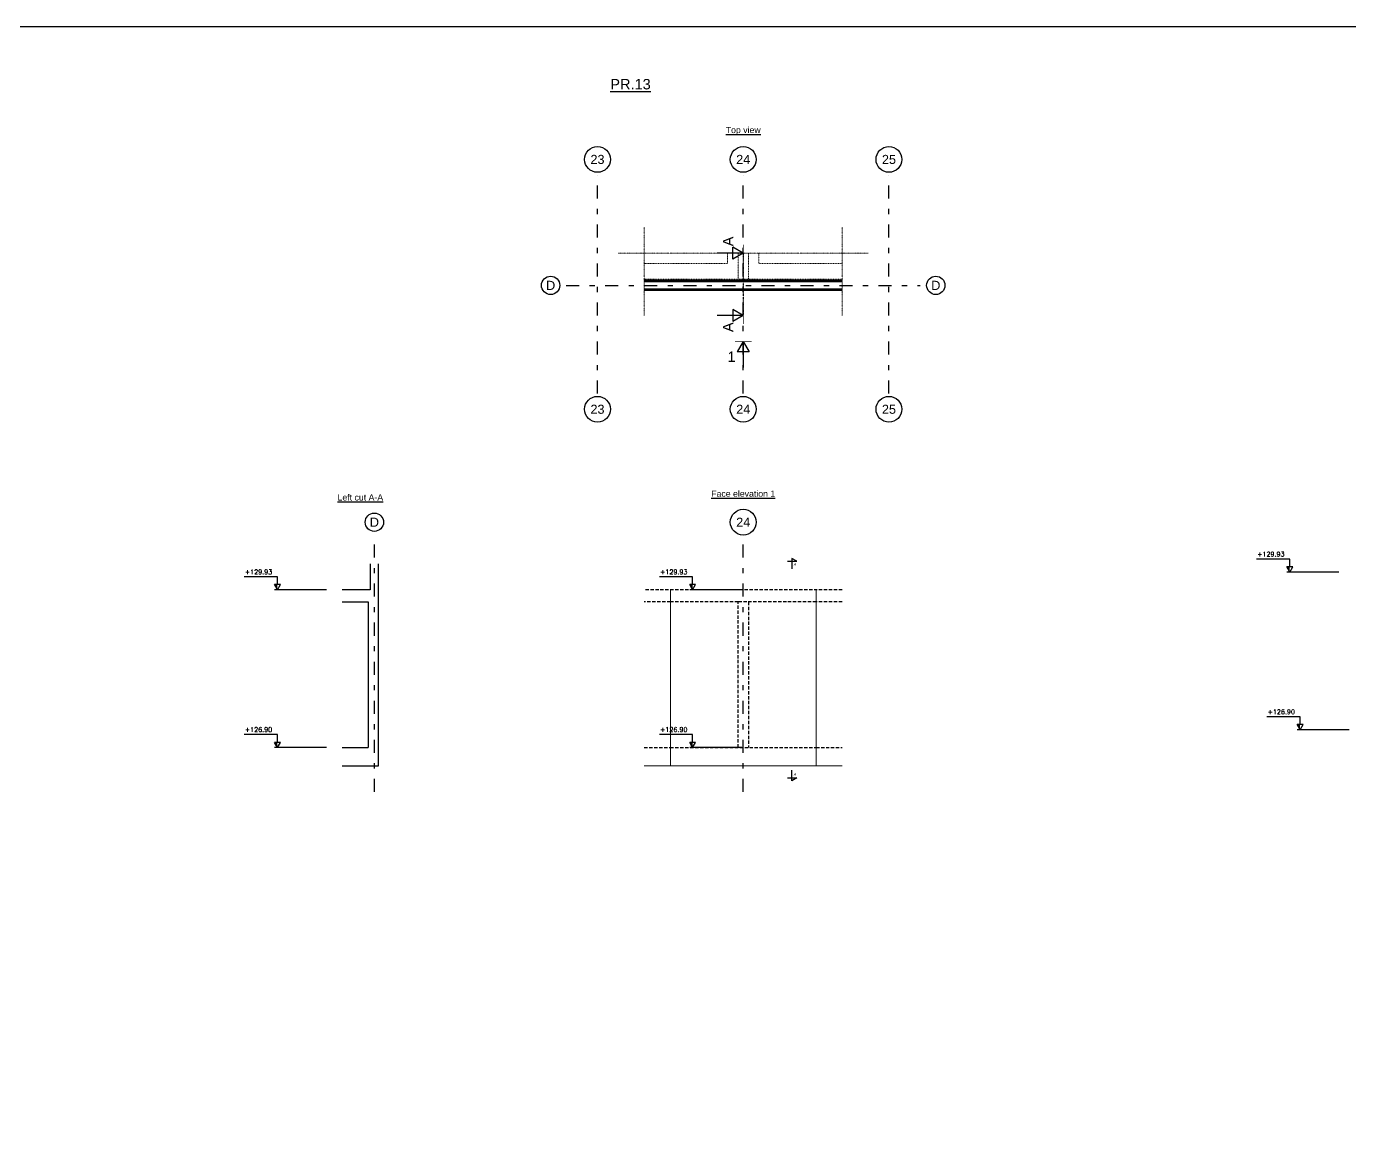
# Model space of a CAD drawing. Header units: millimetres. Extents: x -21776 to 63757, y -7870 to 8483.
# Drawn here: x 40150 to 42691, y -4478 to -2361 of the extents above; entities that cross this region are included whole.
import ezdxf
from ezdxf.enums import TextEntityAlignment as Align

# ---------------------------------------------------------------- set-up
doc = ezdxf.new("R2010")
doc.units = ezdxf.units.MM
for name, pattern in [('CACHE', [9.525, 6.35, -3.175]), ('GrDotted', [0.4, 0.1, -0.1, 0.1, -0.1]), ('GrFeatureAxis', [0.85, 0.25, -0.2, 0.1, -0.2, 0.1])]:
    doc.linetypes.add(name, pattern=pattern)
for name, color, linetype in [('GO-TEXTE', 9, 'Continuous'), ('Grid', 7, 'Continuous'), ('K_ENT_M_Building_PR.12', 7, 'Continuous'), ('K_ENT_M_Building_PR.13', 7, 'Continuous'), ('K_FOT_M_Building_PR.13', 7, 'Continuous'), ('K_wAL_M_Building_PR.13', 7, 'Continuous'), ('préfa v', 2, 'Continuous'), ('STR_VOI-POT', 6, 'Continuous')]:
    doc.layers.add(name, color=color, linetype=linetype)
doc.styles.add('GrCut', font='swissli.ttf', dxfattribs={"height": 0.2})
doc.styles.add('GrDimensions', font='simplex.shx')
doc.styles.add('GrElevation', font='swissli.ttf', dxfattribs={"height": 0.2})
doc.styles.add('GrGrid', font='ARIAL.TTF', dxfattribs={"height": 0.17})
doc.styles.add('GrTitleDrawing', font='swissli.ttf', dxfattribs={"height": 0.2})
doc.styles.add('Lucida', font='')
doc.styles.get('Lucida').set_extended_font_data('Lucida Sans', italic=True)

# ---------------------------------------------------------------- blocks, each defined once
blk = doc.blocks.new('World Level Arrow 5_i')
at = {"color": 7, "linetype": 'Continuous', "lineweight": -3, "extrusion": (0, -1.22461e-16, -1)}
for p, q in [((0, 9.43), (0, -0.57)), ((-1, 0.57), (-1, -0.57)), ((0, 0), (-1, 0.57)), ((0, 0), (-1, -0.57))]:
    blk.add_line(p, q, dxfattribs=at)
blk.add_solid([(1, -0.57), (0, 0), (1, 0)], dxfattribs=at)

msp = doc.modelspace()

# ---------------------------------------------------------------- linework, layer by layer
at = {"layer": 'GO-TEXTE', "flags": 128}
for points in [[(41611.76183, -3388.2178), (41629.40957, -3388.2178), (41619.73153, -3382.93774), (41619.73153, -3402.85922)], [(41611.76183, -3804.7134), (41629.40957, -3804.7134), (41619.73153, -3809.99345), (41619.73153, -3790.07198)]]:
    msp.add_lwpolyline(points, dxfattribs=at)
at = {"layer": 'Grid', "color": 4, "linetype": 'GrFeatureAxis', "lineweight": 25, "ltscale": 100}
for p, q in [((41246.57951, -3066.37093), (41246.57951, -2646.36843)), ((41526.57951, -3066.37093), (41526.57951, -2646.36843)), ((41806.57951, -3066.37093), (41806.57951, -2646.36843)), ((41186.57951, -2858.37093), (41866.57951, -2858.37093)), ((40818.01778, -3831.36477), (40818.01778, -3343.36377)), ((41526.57951, -3831.36477), (41526.57951, -3343.36377))]:
    msp.add_line(p, q, dxfattribs=at)
at = {"layer": 'Grid', "color": 1, "linetype": 'Continuous', "lineweight": 25, "ltscale": 100}
for centre, major_axis, start_param, end_param in [((41246.57951, -2616.36843), (17.51464, 17.51464), 5.4977871438, 11.780972451), ((41526.57951, -2616.36843), (17.51464, 17.51464), 5.4977871438, 11.780972451), ((41806.57951, -2616.36843), (17.51464, 17.51464), 5.4977871438, 11.780972451), ((41156.57951, -2858.37093), (12.4308, 12.4308), 5.4977871438, 11.780972451), ((41896.57951, -2858.37093), (12.4308, 12.4308), 5.4977871438, 11.780972451), ((41246.57951, -3096.37093), (17.51464, 17.51464), 5.4977871438, 11.780972451), ((41526.57951, -3096.37093), (17.51464, 17.51464), 5.4977871438, 11.780972451), ((41806.57951, -3096.37093), (17.51464, 17.51464), 5.4977871438, 11.780972451), ((40818.01778, -3313.36377), (-12.4308, 12.4308), 3.926990817, 10.2101761242), ((41526.57951, -3313.36377), (-17.51464, 17.51464), 3.926990817, 10.2101761242)]:
    msp.add_ellipse(centre, major_axis=major_axis, ratio=1, start_param=start_param, end_param=end_param, dxfattribs=at)
at = {"layer": 'K_ENT_M_Building_PR.12', "color": 120, "linetype": 'Continuous', "lineweight": -3}
for p, q in [((42571.49249, -3384.19205), (42512.49249, -3384.19205)), ((42571.49249, -3384.19205), (42512.49249, -3384.19205)), ((42576.49249, -3384.19205), (42571.49249, -3384.19205)), ((42576.49249, -3384.19205), (42571.49249, -3384.19205)), ((42576.49249, -3399.19205), (42576.49249, -3384.19205)), ((42576.49249, -3399.19205), (42576.49249, -3384.19205)), ((42591.49493, -3687.19305), (42532.49493, -3687.19305)), ((42591.49493, -3687.19305), (42532.49493, -3687.19305)), ((42596.49493, -3687.19305), (42591.49493, -3687.19305)), ((42596.49493, -3687.19305), (42591.49493, -3687.19305))]:
    msp.add_line(p, q, dxfattribs=at)
at = {"layer": 'K_ENT_M_Building_PR.12', "color": 120, "linetype": 'Continuous', "lineweight": -3, "ltscale": 100}
msp.add_line((42596.49493, -3702.19305), (42596.49493, -3687.19305), dxfattribs=at)
msp.add_line((42596.49493, -3702.19305), (42596.49493, -3687.19305), dxfattribs=at)
at = {"layer": 'K_ENT_M_Building_PR.13', "color": 9, "linetype": 'GrFeatureAxis', "lineweight": 20}
for p, q in [((41336.57951, -2746.36843), (41336.57951, -2916.37093)), ((41716.57951, -2746.36843), (41716.57951, -2916.37093)), ((41286.57951, -2796.36843), (41766.57951, -2796.36843))]:
    msp.add_line(p, q, dxfattribs=at)
at = {"layer": 'K_ENT_M_Building_PR.13', "color": 7, "linetype": 'Continuous', "lineweight": -3}
for p, q in [((41526.57951, -2796.36843), (41506.57951, -2785.02212)), ((41506.57951, -2807.71474), (41506.57951, -2785.02212)), ((41506.57951, -2796.36843), (41476.57951, -2796.36843)), ((41526.57951, -2796.36843), (41506.57951, -2796.36843)), ((41526.57951, -2796.36843), (41506.57951, -2807.71474)), ((41526.57951, -2966.37093), (41515.23321, -2986.37093)), ((41526.57951, -2966.37093), (41537.92582, -2986.37093)), ((41526.57951, -2966.37093), (41526.57951, -2986.37093)), ((41537.92582, -2986.37093), (41515.23321, -2986.37093)), ((41526.57951, -2986.37093), (41526.57951, -3016.37093))]:
    msp.add_line(p, q, dxfattribs=at)
at = {"layer": 'K_ENT_M_Building_PR.13', "color": 7, "linetype": 'Continuous', "lineweight": -3, "extrusion": (0, -1.22461e-16, -1)}
for p, q in [((41506.57951, -2916.37093), (41476.57951, -2916.37093)), ((41526.57951, -2916.37093), (41506.57951, -2905.02462)), ((41506.57951, -2905.02462), (41506.57951, -2927.71724)), ((41526.57951, -2916.37093), (41506.57951, -2916.37093)), ((41526.57951, -2916.37093), (41506.57951, -2927.71724))]:
    msp.add_line(p, q, dxfattribs=at)
at = {"layer": 'K_ENT_M_Building_PR.13', "color": 120, "linetype": 'Continuous', "lineweight": -3}
for p, q in [((40626.68832, -3418.36377), (40567.68832, -3418.36377)), ((40626.68832, -3418.36377), (40567.68832, -3418.36377)), ((40631.68832, -3418.36377), (40626.68832, -3418.36377)), ((40631.68832, -3418.36377), (40626.68832, -3418.36377)), ((40631.68832, -3433.36377), (40631.68832, -3418.36377)), ((40631.68832, -3433.36377), (40631.68832, -3418.36377)), ((41424.46138, -3418.36377), (41365.46138, -3418.36377)), ((41424.46138, -3418.36377), (41365.46138, -3418.36377)), ((41429.46138, -3418.36377), (41424.46138, -3418.36377)), ((41429.46138, -3418.36377), (41424.46138, -3418.36377)), ((41429.46138, -3433.36377), (41429.46138, -3418.36377)), ((41429.46138, -3433.36377), (41429.46138, -3418.36377)), ((40626.68832, -3721.36377), (40567.68832, -3721.36377)), ((40626.68832, -3721.36377), (40567.68832, -3721.36377)), ((40631.68832, -3721.36377), (40626.68832, -3721.36377)), ((40631.68832, -3721.36377), (40626.68832, -3721.36377)), ((40631.68832, -3736.36377), (40631.68832, -3721.36377)), ((40631.68832, -3736.36377), (40631.68832, -3721.36377)), ((41424.46138, -3721.36377), (41365.46138, -3721.36377)), ((41424.46138, -3721.36377), (41365.46138, -3721.36377)), ((41429.46138, -3721.36377), (41424.46138, -3721.36377)), ((41429.46138, -3721.36377), (41424.46138, -3721.36377)), ((41429.46138, -3736.36377), (41429.46138, -3721.36377)), ((41429.46138, -3736.36377), (41429.46138, -3721.36377))]:
    msp.add_line(p, q, dxfattribs=at)
at = {"layer": 'K_ENT_M_Building_PR.13', "color": 7, "linetype": 'Continuous', "lineweight": -3, "const_width": 1.2}
for points in [[(41526.59942, -2812.29364), (41526.55961, -2780.44323)], [(41542.50472, -2966.35103), (41510.65431, -2966.39084)]]:
    msp.add_lwpolyline(points, dxfattribs=at)
at = {"layer": 'K_ENT_M_Building_PR.13', "color": 7, "linetype": 'GrFeatureAxis', "lineweight": -3}
msp.add_lwpolyline([(41526.57951, -2796.36843), (41526.57951, -2916.37093)], dxfattribs=at)
at = {"layer": 'K_ENT_M_Building_PR.13', "color": 7, "linetype": 'Continuous', "lineweight": -3, "extrusion": (0, -1.22461e-16, -1), "const_width": 1.2}
msp.add_lwpolyline([(-41526.59942, -2900.44573), (-41526.55961, -2932.29614)], dxfattribs=at)
at = {"layer": 'K_FOT_M_Building_PR.13', "color": 9, "linetype": 'GrDotted', "lineweight": 15}
for p, q in [((41496.57934, -2816.37093), (41336.57951, -2816.37093)), ((41716.57951, -2816.37088), (41556.57934, -2816.37072))]:
    msp.add_line(p, q, dxfattribs=at)
at = {"layer": 'K_FOT_M_Building_PR.13', "color": 9, "linetype": 'GrDotted', "lineweight": 15, "ltscale": 0.5}
for p, q in [((41496.57935, -2796.36843), (41496.57934, -2816.37093)), ((41556.57934, -2816.37072), (41556.57935, -2796.36843))]:
    msp.add_line(p, q, dxfattribs=at)
at = {"layer": 'K_FOT_M_Building_PR.13', "color": 4, "linetype": 'Continuous', "lineweight": 20}
msp.add_line((41336.57951, -3781.36477), (41716.57951, -3781.36477), dxfattribs=at)
for points in [[(41386.57951, -3781.36477), (41386.57951, -3443.36377)], [(41666.57951, -3781.36477), (41666.57951, -3443.36377)]]:
    msp.add_lwpolyline(points, dxfattribs=at)
at = {"layer": 'K_wAL_M_Building_PR.13', "color": 9, "linetype": 'GrDotted', "lineweight": 15}
for p, q in [((41516.57826, -2846.36843), (41516.5784, -2796.36843)), ((41536.5809, -2796.36843), (41536.58076, -2846.36843)), ((41386.57951, -2846.36843), (41336.57951, -2846.36843)), ((41516.57826, -2846.36843), (41386.57951, -2846.36843)), ((41666.57951, -2846.36843), (41516.57826, -2846.36843)), ((41716.57951, -2846.36843), (41666.57951, -2846.36843))]:
    msp.add_line(p, q, dxfattribs=at)
at = {"layer": 'K_wAL_M_Building_PR.13', "color": 6, "linetype": 'Continuous', "lineweight": 60}
for p, q in [((41716.57951, -2850.37093), (41336.57951, -2850.37093)), ((41336.57951, -2866.37093), (41716.57951, -2866.37093))]:
    msp.add_line(p, q, dxfattribs=at)
at = {"layer": 'préfa v', "color": 2, "ltscale": 3}
for p, q in [((40810.01778, -3393.36377), (40810.01778, -3443.36377)), ((40826.01778, -3443.36377), (40826.01778, -3393.36377)), ((40806.01529, -3443.36377), (40756.01528, -3443.36377)), ((40810.01778, -3443.36377), (40806.04304, -3443.36377)), ((40826.01778, -3746.36377), (40826.01778, -3443.36377)), ((40756.01528, -3466.36377), (40806.01528, -3466.36377)), ((40806.01531, -3466.36377), (40806.01531, -3746.36377)), ((40756.01528, -3746.36377), (40806.01529, -3746.36377)), ((40826.01778, -3781.36477), (40826.01778, -3746.36477)), ((40756.01528, -3781.36477), (40776.01767, -3781.36477)), ((40776.01767, -3781.36477), (40826.01778, -3781.36477))]:
    msp.add_line(p, q, dxfattribs=at)
at = {"layer": 'STR_VOI-POT', "color": 7, "linetype": 'CACHE'}
for p, q in [((41716.57951, -3443.36377), (41336.57951, -3443.36377)), ((41386.57951, -3466.36377), (41336.57951, -3466.36377)), ((41516.57826, -3466.36377), (41386.57951, -3466.36377)), ((41516.57826, -3746.36377), (41516.57826, -3466.36377)), ((41666.57951, -3466.36377), (41516.57826, -3466.36377)), ((41536.58076, -3466.36377), (41536.58076, -3746.36377)), ((41716.57951, -3466.36377), (41666.57951, -3466.36377)), ((41336.57951, -3746.36377), (41386.57951, -3746.36377)), ((41386.57951, -3746.36377), (41666.57951, -3746.36377)), ((41666.57951, -3746.36377), (41716.57951, -3746.36377))]:
    msp.add_line(p, q, dxfattribs=at)
at = {"layer": 'STR_VOI-POT'}
msp.add_lwpolyline([(-14626.05801, -2360.94219), (63756.79188, -2360.94219), (63756.79188, -6687.41341), (-14626.05801, -6687.41341)], close=True, dxfattribs=at)

# ---------------------------------------------------------------- block references
at = {"layer": 'K_ENT_M_Building_PR.12', "color": 120, "linetype": 'Continuous', "lineweight": -3, "xscale": 10, "yscale": 10, "zscale": 10, "rotation": 270}
for p in [(42576.49249, -3409.19205), (42576.49249, -3409.19205), (42596.49493, -3712.19305), (42596.49493, -3712.19305)]:
    msp.add_blockref('World Level Arrow 5_i', p, dxfattribs=at)
at = {"layer": 'K_ENT_M_Building_PR.13', "color": 120, "linetype": 'Continuous', "lineweight": -3, "xscale": 10, "yscale": 10, "zscale": 10, "rotation": 270}
for p in [(40631.68832, -3443.36377), (40631.68832, -3443.36377), (41429.46138, -3443.36377), (40631.68832, -3746.36377), (40631.68832, -3746.36377), (41429.46138, -3746.36377), (41429.46138, -3746.36377)]:
    msp.add_blockref('World Level Arrow 5_i', p, dxfattribs=at)
at = {"layer": 'STR_VOI-POT', "color": 7, "linetype": 'CACHE', "xscale": 10, "yscale": 10, "zscale": 10, "rotation": 270}
msp.add_blockref('World Level Arrow 5_i', (41429.46138, -3443.36377), dxfattribs=at)

# ---------------------------------------------------------------- texts
at = {"layer": 'GO-TEXTE', "linetype": 'Continuous', "style": 'Lucida'}
for p in [(41623.34667, -3397.01056), (41623.34667, -3800.44311)]:
    msp.add_text('A', height=5.32, rotation=0.00179755, dxfattribs=at).set_placement(p)
at = {"layer": 'Grid', "color": 1, "linetype": 'Continuous', "lineweight": -3, "ltscale": 100, "style": 'GrGrid'}
for s, height, p in [('23', 17.371078, (41246.57951, -2616.36843)), ('24', 17.371078, (41526.57951, -2616.36843)), ('25', 17.371078, (41806.57951, -2616.36843)), ('D', 17.57981, (41156.57951, -2858.37093)), ('D', 17.57981, (41896.57951, -2858.37093)), ('23', 17.371078, (41246.57951, -3096.37093)), ('24', 17.371078, (41526.57951, -3096.37093)), ('25', 17.371078, (41806.57951, -3096.37093)), ('D', 17.57981, (40818.01778, -3313.36377)), ('24', 17.371078, (41526.57951, -3313.36377))]:
    msp.add_text(s, height=height, dxfattribs=at).set_placement(p, align=Align.MIDDLE_CENTER)
at = {"layer": 'K_ENT_M_Building_PR.12', "color": 0, "linetype": 'Continuous', "lineweight": -3, "char_height": 9, "attachment_point": 9, "style": 'GrDimensions'}
for s, insert in [('\\A1;+129.93', (42566.49249, -3379.19205)), ('\\A1;+126.90', (42586.49493, -3682.19305))]:
    msp.add_mtext(s, dxfattribs=dict(at, insert=insert))
at = {"layer": 'K_ENT_M_Building_PR.13', "color": 7, "linetype": 'Continuous', "lineweight": -3, "attachment_point": 5}
for s, insert, char_height, style in [('{\\LPR.13}', (41310.0873, -2471.96559), 20, 'GrTitleDrawing'), ('\\LTop view', (41526.57951, -2561.59899), 12, 'GrTitleDrawing'), ('{1}', (41504.16973, -2995.40981), 20, 'GrElevation'), ('\\LFace elevation 1', (41526.57951, -3258.59433), 12, 'GrTitleDrawing'), ('\\LLeft cut A-A', (40791.01653, -3265.78396), 12, 'GrTitleDrawing')]:
    msp.add_mtext(s, dxfattribs=dict(at, insert=insert, char_height=char_height, style=style))
at = {"layer": 'K_ENT_M_Building_PR.13', "color": 7, "linetype": 'Continuous', "lineweight": -3, "char_height": 20, "attachment_point": 5, "rotation": 90, "style": 'GrCut'}
for insert in [(41497.54064, -2773.95864), (41497.54064, -2938.78072)]:
    msp.add_mtext('{A}', dxfattribs=dict(at, insert=insert))
at = {"layer": 'K_ENT_M_Building_PR.13', "color": 0, "linetype": 'Continuous', "lineweight": -3, "char_height": 9, "attachment_point": 9, "style": 'GrDimensions'}
for s, insert in [('\\A1;+129.93', (40621.68832, -3413.36377)), ('\\A1;+129.93', (41419.46138, -3413.36377)), ('\\A1;+126.90', (40621.68832, -3716.36377)), ('\\A1;+126.90', (41419.46138, -3716.36377))]:
    msp.add_mtext(s, dxfattribs=dict(at, insert=insert))

doc.saveas('drawing.dxf')
